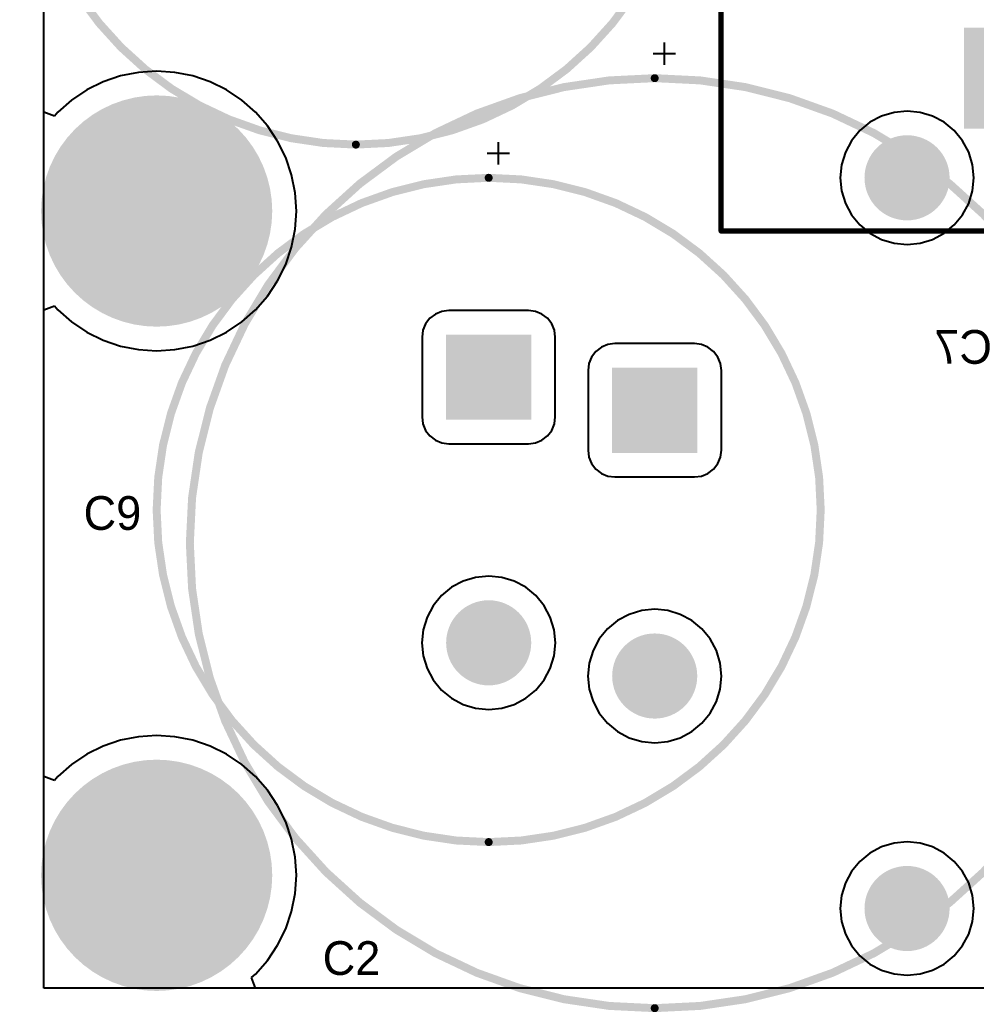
# Model space of a CAD drawing. Extents: x 87.4 to 186.9, y 112.3 to 203.8.
# Drawn here: x 87.35 to 123.35, y 112.35 to 149.69 of the extents above; entities that cross this region are included whole.
import ezdxf

# ---------------------------------------------------------------- set-up
doc = ezdxf.new("R2010")
doc.units = 0
doc.layers.get('0').update_dxf_attribs({"linetype": 'CONTINUOUS'})
for name, color, linetype in [('BOTTOMLAYER', 5, 'CONTINUOUS'), ('BOTTOMOVERLAY', 54, 'CONTINUOUS'), ('BOTTOMSOLDER', 6, 'CONTINUOUS'), ('TOPLAYER', 1, 'CONTINUOUS'), ('TOPOVERLAY', 2, 'CONTINUOUS'), ('TOPSOLDER', 216, 'CONTINUOUS')]:
    doc.layers.add(name, color=color, linetype=linetype)

# ---------------------------------------------------------------- blocks, each defined once
blk = doc.blocks.new('WCAP_AIL8_35_47_102')
at = {"layer": 'BOTTOMLAYER', "const_width": 1.5}
blk.add_lwpolyline([(-5.75, 0, 1), (-4.25, 0, 1)], format="xyb", close=True, dxfattribs=at)
at = {"layer": 'BOTTOMLAYER'}
blk.add_solid([(3.5, -1.5), (6.5, -1.5), (3.5, 1.5), (6.5, 1.5)], dxfattribs=at)
at = {"layer": 'BOTTOMSOLDER', "const_width": 1.602}
blk.add_lwpolyline([(-5.801, 0, 1), (-4.199, 0, 1)], format="xyb", close=True, dxfattribs=at)
at = {"layer": 'BOTTOMSOLDER'}
blk.add_solid([(3.398, -1.602), (6.602, -1.602), (3.398, 1.602), (6.602, 1.602)], dxfattribs=at)
at = {"layer": 'TOPLAYER', "const_width": 1.5}
blk.add_lwpolyline([(-5.75, 0, 1), (-4.25, 0, 1)], format="xyb", close=True, dxfattribs=at)
at = {"layer": 'TOPLAYER'}
blk.add_solid([(3.5, -1.5), (6.5, -1.5), (3.5, 1.5), (6.5, 1.5)], dxfattribs=at)
at = {"layer": 'TOPOVERLAY'}
for p, q in [((18.423, 0.058), (18.423, -0.788)), ((18, -0.365), (18.846, -0.365))]:
    blk.add_line(p, q, dxfattribs=at)
for points, const_width in [([(17.5, 0, 1), (-17.5, 0, 1)], 0.3), ([(-17.575, 0, 1), (-17.425, 0, 1)], 0.15), ([(17.425, 0, 1), (17.575, 0, 1)], 0.15)]:
    blk.add_lwpolyline(points, format="xyb", close=True, dxfattribs=dict(at, const_width=const_width))
at = {"layer": 'TOPSOLDER', "const_width": 1.602}
blk.add_lwpolyline([(-5.801, 0, 1), (-4.199, 0, 1)], format="xyb", close=True, dxfattribs=at)
at = {"layer": 'TOPSOLDER'}
blk.add_solid([(3.398, -1.602), (6.602, -1.602), (3.398, 1.602), (6.602, 1.602)], dxfattribs=at)
blk = doc.blocks.new('1812C_B_133')
at = {"layer": 'BOTTOMLAYER'}
for points in [[(-2.95, 1.8), (-2.95, -1.8), (-1.15, 1.8), (-1.15, -1.8)], [(1.15, 1.8), (1.15, -1.8), (2.95, 1.8), (2.95, -1.8)]]:
    blk.add_solid(points, dxfattribs=at)
at = {"layer": 'BOTTOMOVERLAY', "const_width": 0.2}
for points in [[(-0.75, 1.7), (0.75, 1.7)], [(-0.75, -1.7), (0.75, -1.7)]]:
    blk.add_lwpolyline(points, dxfattribs=at)
at = {"layer": 'BOTTOMOVERLAY', "const_width": 0.1}
for points in [[(-0.8, 1.7, 1), (-0.7, 1.7, 1)], [(0.7, 1.7, 1), (0.8, 1.7, 1)], [(-0.8, -1.7, 1), (-0.7, -1.7, 1)], [(0.7, -1.7, 1), (0.8, -1.7, 1)]]:
    blk.add_lwpolyline(points, format="xyb", close=True, dxfattribs=at)
at = {"layer": 'BOTTOMSOLDER'}
for points in [[(-3.052, 1.902), (-3.052, -1.902), (-1.048, 1.902), (-1.048, -1.902)], [(1.048, 1.902), (1.048, -1.902), (3.052, 1.902), (3.052, -1.902)]]:
    blk.add_solid(points, dxfattribs=at)
blk = doc.blocks.new('WCAP_AIL8_25_46_137')
at = {"layer": 'BOTTOMLAYER', "const_width": 1.5}
blk.add_lwpolyline([(-5.75, 0, 1), (-4.25, 0, 1)], format="xyb", close=True, dxfattribs=at)
at = {"layer": 'BOTTOMLAYER'}
blk.add_solid([(3.5, -1.5), (6.5, -1.5), (3.5, 1.5), (6.5, 1.5)], dxfattribs=at)
at = {"layer": 'BOTTOMSOLDER', "const_width": 1.602}
blk.add_lwpolyline([(-5.801, 0, 1), (-4.199, 0, 1)], format="xyb", close=True, dxfattribs=at)
at = {"layer": 'BOTTOMSOLDER'}
blk.add_solid([(3.398, -1.602), (6.602, -1.602), (3.398, 1.602), (6.602, 1.602)], dxfattribs=at)
at = {"layer": 'TOPLAYER', "const_width": 1.5}
blk.add_lwpolyline([(-5.75, 0, 1), (-4.25, 0, 1)], format="xyb", close=True, dxfattribs=at)
at = {"layer": 'TOPLAYER'}
blk.add_solid([(3.5, -1.5), (6.5, -1.5), (3.5, 1.5), (6.5, 1.5)], dxfattribs=at)
at = {"layer": 'TOPOVERLAY'}
for p, q in [((13.423, 0.058), (13.423, -0.788)), ((13, -0.365), (13.846, -0.365))]:
    blk.add_line(p, q, dxfattribs=at)
for points, const_width in [([(12.5, 0, 1), (-12.5, 0, 1)], 0.3), ([(-12.575, 0, 1), (-12.425, 0, 1)], 0.15), ([(12.425, 0, 1), (12.575, 0, 1)], 0.15)]:
    blk.add_lwpolyline(points, format="xyb", close=True, dxfattribs=dict(at, const_width=const_width))
at = {"layer": 'TOPSOLDER', "const_width": 1.602}
blk.add_lwpolyline([(-5.801, 0, 1), (-4.199, 0, 1)], format="xyb", close=True, dxfattribs=at)
at = {"layer": 'TOPSOLDER'}
blk.add_solid([(3.398, -1.602), (6.602, -1.602), (3.398, 1.602), (6.602, 1.602)], dxfattribs=at)
blk = doc.blocks.new('WCAP_AIL8_25_46_138')
at = {"layer": 'BOTTOMLAYER', "const_width": 1.5}
blk.add_lwpolyline([(-5.75, 0, 1), (-4.25, 0, 1)], format="xyb", close=True, dxfattribs=at)
at = {"layer": 'BOTTOMLAYER'}
blk.add_solid([(3.5, -1.5), (6.5, -1.5), (3.5, 1.5), (6.5, 1.5)], dxfattribs=at)
at = {"layer": 'BOTTOMSOLDER', "const_width": 1.602}
blk.add_lwpolyline([(-5.801, 0, 1), (-4.199, 0, 1)], format="xyb", close=True, dxfattribs=at)
at = {"layer": 'BOTTOMSOLDER'}
blk.add_solid([(3.398, -1.602), (6.602, -1.602), (3.398, 1.602), (6.602, 1.602)], dxfattribs=at)
at = {"layer": 'TOPLAYER', "const_width": 1.5}
blk.add_lwpolyline([(-5.75, 0, 1), (-4.25, 0, 1)], format="xyb", close=True, dxfattribs=at)
at = {"layer": 'TOPLAYER'}
blk.add_solid([(3.5, -1.5), (6.5, -1.5), (3.5, 1.5), (6.5, 1.5)], dxfattribs=at)
at = {"layer": 'TOPOVERLAY'}
for p, q in [((13.423, 0.058), (13.423, -0.788)), ((13, -0.365), (13.846, -0.365))]:
    blk.add_line(p, q, dxfattribs=at)
for points, const_width in [([(12.5, 0, 1), (-12.5, 0, 1)], 0.3), ([(-12.575, 0, 1), (-12.425, 0, 1)], 0.15), ([(12.425, 0, 1), (12.575, 0, 1)], 0.15)]:
    blk.add_lwpolyline(points, format="xyb", close=True, dxfattribs=dict(at, const_width=const_width))
at = {"layer": 'TOPSOLDER', "const_width": 1.602}
blk.add_lwpolyline([(-5.801, 0, 1), (-4.199, 0, 1)], format="xyb", close=True, dxfattribs=at)
at = {"layer": 'TOPSOLDER'}
blk.add_solid([(3.398, -1.602), (6.602, -1.602), (3.398, 1.602), (6.602, 1.602)], dxfattribs=at)
blk = doc.blocks.new('B32774_5_F_800V_143')
at = {"layer": 'BOTTOMLAYER', "const_width": 1.5}
for points in [[(-14.5, 0, 1), (-13, 0, 1)], [(13, 0, 1), (14.5, 0, 1)]]:
    blk.add_lwpolyline(points, format="xyb", close=True, dxfattribs=at)
at = {"layer": 'BOTTOMSOLDER', "const_width": 1.602}
for points in [[(-14.551, 0, 1), (-12.949, 0, 1)], [(12.949, 0, 1), (14.551, 0, 1)]]:
    blk.add_lwpolyline(points, format="xyb", close=True, dxfattribs=at)
at = {"layer": 'TOPLAYER', "const_width": 1.5}
for points in [[(-14.5, 0, 1), (-13, 0, 1)], [(13, 0, 1), (14.5, 0, 1)]]:
    blk.add_lwpolyline(points, format="xyb", close=True, dxfattribs=at)
at = {"layer": 'TOPOVERLAY', "const_width": 0.2}
for points in [[(-15.75, -7), (-15.75, 7)], [(15.75, 7), (-15.75, 7)], [(15.75, -7), (15.75, 7)], [(15.75, -7), (-15.75, -7)]]:
    blk.add_lwpolyline(points, dxfattribs=at)
at = {"layer": 'TOPOVERLAY', "const_width": 0.1}
for points in [[(-15.8, 7, 1), (-15.7, 7, 1)], [(-15.8, 7, 1), (-15.7, 7, 1)], [(15.7, 7, 1), (15.8, 7, 1)], [(15.7, 7, 1), (15.8, 7, 1)], [(-15.8, -7, 1), (-15.7, -7, 1)], [(-15.8, -7, 1), (-15.7, -7, 1)], [(15.7, -7, 1), (15.8, -7, 1)], [(15.7, -7, 1), (15.8, -7, 1)]]:
    blk.add_lwpolyline(points, format="xyb", close=True, dxfattribs=at)
at = {"layer": 'TOPSOLDER', "const_width": 1.602}
for points in [[(-14.551, 0, 1), (-12.949, 0, 1)], [(12.949, 0, 1), (14.551, 0, 1)]]:
    blk.add_lwpolyline(points, format="xyb", close=True, dxfattribs=at)

msp = doc.modelspace()

# ---------------------------------------------------------------- linework, layer by layer
at = {"layer": 'BOTTOMLAYER'}
for p, q in [((88.25, 146.223), (88.25, 168.777)), ((91.138, 147.582), (90.487, 147.361)), ((91.813, 147.716), (91.138, 147.582)), ((92.5, 147.761), (91.813, 147.716)), ((93.187, 147.716), (92.5, 147.761)), ((93.862, 147.582), (93.187, 147.716)), ((94.513, 147.361), (93.862, 147.582)), ((90.487, 147.361), (89.869, 147.056)), ((95.131, 147.056), (94.513, 147.361)), ((89.869, 147.056), (89.297, 146.674)), ((95.703, 146.674), (95.131, 147.056)), ((89.297, 146.674), (88.78, 146.22)), ((96.22, 146.22), (95.703, 146.674)), ((88.65, 146.072), (88.25, 146.223)), ((88.78, 146.22), (88.65, 146.072)), ((96.674, 145.703), (96.22, 146.22)), ((119.789, 146.071), (119.354, 145.839)), ((120.26, 146.214), (119.789, 146.071)), ((120.75, 146.262), (120.26, 146.214)), ((121.24, 146.214), (120.75, 146.262)), ((121.711, 146.071), (121.24, 146.214)), ((122.146, 145.839), (121.711, 146.071)), ((97.056, 145.131), (96.674, 145.703)), ((119.354, 145.839), (118.974, 145.526)), ((122.526, 145.526), (122.146, 145.839)), ((118.974, 145.526), (118.661, 145.146)), ((122.839, 145.146), (122.526, 145.526)), ((97.361, 144.513), (97.056, 145.131)), ((118.661, 145.146), (118.429, 144.711)), ((123.071, 144.711), (122.839, 145.146)), ((118.429, 144.711), (118.286, 144.24)), ((123.214, 144.24), (123.071, 144.711)), ((97.582, 143.862), (97.361, 144.513)), ((118.286, 144.24), (118.238, 143.75)), ((123.262, 143.75), (123.214, 144.24)), ((97.716, 143.187), (97.582, 143.862)), ((118.238, 143.75), (118.286, 143.26)), ((123.214, 143.26), (123.262, 143.75)), ((97.761, 142.5), (97.716, 143.187)), ((118.286, 143.26), (118.429, 142.789)), ((123.071, 142.789), (123.214, 143.26)), ((118.429, 142.789), (118.661, 142.354)), ((122.839, 142.354), (123.071, 142.789)), ((97.716, 141.813), (97.761, 142.5)), ((118.661, 142.354), (118.974, 141.974)), ((122.526, 141.974), (122.839, 142.354)), ((118.974, 141.974), (119.354, 141.661)), ((122.146, 141.661), (122.526, 141.974)), ((97.582, 141.138), (97.716, 141.813)), ((119.354, 141.661), (119.789, 141.429)), ((121.711, 141.429), (122.146, 141.661)), ((119.789, 141.429), (120.26, 141.286)), ((120.26, 141.286), (120.75, 141.238)), ((120.75, 141.238), (121.24, 141.286)), ((121.24, 141.286), (121.711, 141.429)), ((97.361, 140.487), (97.582, 141.138)), ((97.056, 139.869), (97.361, 140.487)), ((96.674, 139.297), (97.056, 139.869)), ((96.22, 138.78), (96.674, 139.297)), ((88.25, 138.777), (88.65, 138.928)), ((88.65, 138.928), (88.78, 138.78)), ((88.25, 113.25), (88.25, 138.777)), ((88.78, 138.78), (89.297, 138.326)), ((95.703, 138.326), (96.22, 138.78)), ((89.297, 138.326), (89.869, 137.944)), ((95.131, 137.944), (95.703, 138.326)), ((89.869, 137.944), (90.487, 137.639)), ((94.513, 137.639), (95.131, 137.944)), ((90.487, 137.639), (91.138, 137.418)), ((93.862, 137.418), (94.513, 137.639)), ((91.138, 137.418), (91.813, 137.284)), ((91.813, 137.284), (92.5, 137.239)), ((92.5, 137.239), (93.187, 137.284)), ((93.187, 137.284), (93.862, 137.418)), ((104.039, 128.571), (103.604, 128.339)), ((104.51, 128.714), (104.039, 128.571)), ((105, 128.762), (104.51, 128.714)), ((105.49, 128.714), (105, 128.762)), ((105.961, 128.571), (105.49, 128.714)), ((106.396, 128.339), (105.961, 128.571)), ((103.604, 128.339), (103.224, 128.026)), ((106.776, 128.026), (106.396, 128.339)), ((103.224, 128.026), (102.911, 127.646)), ((107.089, 127.646), (106.776, 128.026)), ((102.911, 127.646), (102.679, 127.211)), ((107.321, 127.211), (107.089, 127.646)), ((110.76, 127.464), (110.289, 127.321)), ((111.25, 127.512), (110.76, 127.464)), ((111.74, 127.464), (111.25, 127.512)), ((112.211, 127.321), (111.74, 127.464)), ((102.679, 127.211), (102.536, 126.74)), ((107.464, 126.74), (107.321, 127.211)), ((109.854, 127.089), (109.474, 126.776)), ((110.289, 127.321), (109.854, 127.089)), ((112.646, 127.089), (112.211, 127.321)), ((113.026, 126.776), (112.646, 127.089)), ((102.536, 126.74), (102.488, 126.25)), ((107.512, 126.25), (107.464, 126.74)), ((109.474, 126.776), (109.161, 126.396)), ((113.339, 126.396), (113.026, 126.776)), ((102.488, 126.25), (102.536, 125.76)), ((107.464, 125.76), (107.512, 126.25)), ((109.161, 126.396), (108.929, 125.961)), ((113.571, 125.961), (113.339, 126.396)), ((108.929, 125.961), (108.786, 125.49)), ((113.714, 125.49), (113.571, 125.961)), ((102.536, 125.76), (102.679, 125.289)), ((107.321, 125.289), (107.464, 125.76)), ((108.786, 125.49), (108.738, 125)), ((113.762, 125), (113.714, 125.49)), ((102.679, 125.289), (102.911, 124.854)), ((107.089, 124.854), (107.321, 125.289)), ((102.911, 124.854), (103.224, 124.474)), ((106.776, 124.474), (107.089, 124.854)), ((108.738, 125), (108.786, 124.51)), ((113.714, 124.51), (113.762, 125)), ((103.224, 124.474), (103.604, 124.161)), ((106.396, 124.161), (106.776, 124.474)), ((108.786, 124.51), (108.929, 124.039)), ((113.571, 124.039), (113.714, 124.51)), ((103.604, 124.161), (104.039, 123.929)), ((105.961, 123.929), (106.396, 124.161)), ((108.929, 124.039), (109.161, 123.604)), ((113.339, 123.604), (113.571, 124.039)), ((104.039, 123.929), (104.51, 123.786)), ((104.51, 123.786), (105, 123.738)), ((105, 123.738), (105.49, 123.786)), ((105.49, 123.786), (105.961, 123.929)), ((109.161, 123.604), (109.474, 123.224)), ((113.026, 123.224), (113.339, 123.604)), ((109.474, 123.224), (109.854, 122.911)), ((109.854, 122.911), (110.289, 122.679)), ((112.211, 122.679), (112.646, 122.911)), ((112.646, 122.911), (113.026, 123.224)), ((110.289, 122.679), (110.76, 122.536)), ((110.76, 122.536), (111.25, 122.488)), ((111.25, 122.488), (111.74, 122.536)), ((111.74, 122.536), (112.211, 122.679)), ((128.777, 113.25), (88.25, 113.25))]:
    msp.add_line(p, q, dxfattribs=at)
for points, const_width in [([(90.375, 142.5, 1), (94.625, 142.5, 1)], 4.25), ([(92.25, 146, 1), (92.75, 146, 1)], 0.5), ([(90.5, 145.531, 1), (91, 145.531, 1)], 0.5), ([(94, 145.531, 1), (94.5, 145.531, 1)], 0.5), ([(89.219, 144.25, 1), (89.719, 144.25, 1)], 0.5), ([(95.281, 144.25, 1), (95.781, 144.25, 1)], 0.5), ([(88.75, 142.5, 1), (89.25, 142.5, 1)], 0.5), ([(95.75, 142.5, 1), (96.25, 142.5, 1)], 0.5), ([(89.219, 140.75, 1), (89.719, 140.75, 1)], 0.5), ([(95.281, 140.75, 1), (95.781, 140.75, 1)], 0.5), ([(90.5, 139.469, 1), (91, 139.469, 1)], 0.5), ([(94, 139.469, 1), (94.5, 139.469, 1)], 0.5), ([(92.25, 139, 1), (92.75, 139, 1)], 0.5), ([(90.375, 117.5, 1), (94.625, 117.5, 1)], 4.25), ([(92.25, 121, 1), (92.75, 121, 1)], 0.5), ([(90.5, 120.531, 1), (91, 120.531, 1)], 0.5), ([(94, 120.531, 1), (94.5, 120.531, 1)], 0.5), ([(89.219, 119.25, 1), (89.719, 119.25, 1)], 0.5), ([(95.281, 119.25, 1), (95.781, 119.25, 1)], 0.5), ([(88.75, 117.5, 1), (89.25, 117.5, 1)], 0.5), ([(95.75, 117.5, 1), (96.25, 117.5, 1)], 0.5), ([(120, 116.25, 1), (121.5, 116.25, 1)], 1.5), ([(89.219, 115.75, 1), (89.719, 115.75, 1)], 0.5), ([(95.281, 115.75, 1), (95.781, 115.75, 1)], 0.5), ([(90.5, 114.469, 1), (91, 114.469, 1)], 0.5), ([(94, 114.469, 1), (94.5, 114.469, 1)], 0.5), ([(92.25, 114, 1), (92.75, 114, 1)], 0.5)]:
    msp.add_lwpolyline(points, format="xyb", close=True, dxfattribs=dict(at, const_width=const_width))
at = {"layer": 'BOTTOMSOLDER'}
for points, const_width in [([(90.324, 142.5, 1), (94.676, 142.5, 1)], 4.352), ([(92.199, 146, 1), (92.801, 146, 1)], 0.602), ([(90.449, 145.531, 1), (91.051, 145.531, 1)], 0.602), ([(93.949, 145.531, 1), (94.551, 145.531, 1)], 0.602), ([(89.168, 144.25, 1), (89.77, 144.25, 1)], 0.602), ([(95.23, 144.25, 1), (95.832, 144.25, 1)], 0.602), ([(88.699, 142.5, 1), (89.301, 142.5, 1)], 0.602), ([(95.699, 142.5, 1), (96.301, 142.5, 1)], 0.602), ([(89.168, 140.75, 1), (89.77, 140.75, 1)], 0.602), ([(95.23, 140.75, 1), (95.832, 140.75, 1)], 0.602), ([(90.449, 139.469, 1), (91.051, 139.469, 1)], 0.602), ([(93.949, 139.469, 1), (94.551, 139.469, 1)], 0.602), ([(92.199, 139, 1), (92.801, 139, 1)], 0.602), ([(90.324, 117.5, 1), (94.676, 117.5, 1)], 4.352), ([(119.949, 116.25, 1), (121.551, 116.25, 1)], 1.602)]:
    msp.add_lwpolyline(points, format="xyb", close=True, dxfattribs=dict(at, const_width=const_width))
at = {"layer": 'TOPLAYER'}
for p, q in [((88.25, 121.223), (88.25, 193.777)), ((102.996, 138.623), (102.787, 138.463)), ((103.239, 138.724), (102.996, 138.623)), ((103.5, 138.759), (103.239, 138.724)), ((106.5, 138.759), (103.5, 138.759)), ((106.761, 138.724), (106.5, 138.759)), ((107.004, 138.623), (106.761, 138.724)), ((107.213, 138.463), (107.004, 138.623)), ((102.627, 138.254), (102.526, 138.011)), ((102.787, 138.463), (102.627, 138.254)), ((107.373, 138.254), (107.213, 138.463)), ((107.474, 138.011), (107.373, 138.254)), ((102.526, 138.011), (102.491, 137.75)), ((107.509, 137.75), (107.474, 138.011)), ((102.491, 137.75), (102.491, 134.75)), ((107.509, 134.75), (107.509, 137.75)), ((109.489, 137.474), (109.246, 137.373)), ((109.75, 137.509), (109.489, 137.474)), ((112.75, 137.509), (109.75, 137.509)), ((113.011, 137.474), (112.75, 137.509)), ((113.254, 137.373), (113.011, 137.474)), ((109.037, 137.213), (108.877, 137.004)), ((109.246, 137.373), (109.037, 137.213)), ((113.463, 137.213), (113.254, 137.373)), ((113.623, 137.004), (113.463, 137.213)), ((108.776, 136.761), (108.741, 136.5)), ((108.877, 137.004), (108.776, 136.761)), ((113.724, 136.761), (113.623, 137.004)), ((113.759, 136.5), (113.724, 136.761)), ((108.741, 136.5), (108.741, 133.5)), ((113.759, 133.5), (113.759, 136.5)), ((102.491, 134.75), (102.526, 134.489)), ((102.526, 134.489), (102.627, 134.246)), ((107.373, 134.246), (107.474, 134.489)), ((107.474, 134.489), (107.509, 134.75)), ((102.627, 134.246), (102.787, 134.037)), ((107.213, 134.037), (107.373, 134.246)), ((102.787, 134.037), (102.996, 133.877)), ((102.996, 133.877), (103.239, 133.776)), ((103.239, 133.776), (103.5, 133.741)), ((103.5, 133.741), (106.5, 133.741)), ((106.5, 133.741), (106.761, 133.776)), ((106.761, 133.776), (107.004, 133.877)), ((107.004, 133.877), (107.213, 134.037)), ((108.741, 133.5), (108.776, 133.239)), ((113.724, 133.239), (113.759, 133.5)), ((108.776, 133.239), (108.877, 132.996)), ((108.877, 132.996), (109.037, 132.787)), ((113.463, 132.787), (113.623, 132.996)), ((113.623, 132.996), (113.724, 133.239)), ((109.037, 132.787), (109.246, 132.627)), ((109.246, 132.627), (109.489, 132.526)), ((113.011, 132.526), (113.254, 132.627)), ((113.254, 132.627), (113.463, 132.787)), ((109.489, 132.526), (109.75, 132.491)), ((109.75, 132.491), (112.75, 132.491)), ((112.75, 132.491), (113.011, 132.526)), ((91.138, 122.582), (90.487, 122.361)), ((91.813, 122.716), (91.138, 122.582)), ((92.5, 122.761), (91.813, 122.716)), ((93.187, 122.716), (92.5, 122.761)), ((93.862, 122.582), (93.187, 122.716)), ((94.513, 122.361), (93.862, 122.582)), ((90.487, 122.361), (89.869, 122.056)), ((95.131, 122.056), (94.513, 122.361)), ((89.869, 122.056), (89.297, 121.674)), ((95.703, 121.674), (95.131, 122.056)), ((89.297, 121.674), (88.78, 121.22)), ((96.22, 121.22), (95.703, 121.674)), ((88.65, 121.072), (88.25, 121.223)), ((88.78, 121.22), (88.65, 121.072)), ((96.674, 120.703), (96.22, 121.22)), ((97.056, 120.131), (96.674, 120.703)), ((97.361, 119.513), (97.056, 120.131)), ((97.582, 118.862), (97.361, 119.513)), ((97.716, 118.187), (97.582, 118.862)), ((120.75, 118.762), (120.26, 118.714)), ((121.24, 118.714), (120.75, 118.762)), ((119.789, 118.571), (119.354, 118.339)), ((120.26, 118.714), (119.789, 118.571)), ((121.711, 118.571), (121.24, 118.714)), ((122.146, 118.339), (121.711, 118.571)), ((97.761, 117.5), (97.716, 118.187)), ((118.974, 118.026), (118.661, 117.646)), ((119.354, 118.339), (118.974, 118.026)), ((122.526, 118.026), (122.146, 118.339)), ((122.839, 117.646), (122.526, 118.026)), ((118.661, 117.646), (118.429, 117.211)), ((123.071, 117.211), (122.839, 117.646)), ((97.716, 116.813), (97.761, 117.5)), ((118.429, 117.211), (118.286, 116.74)), ((123.214, 116.74), (123.071, 117.211)), ((97.582, 116.138), (97.716, 116.813)), ((118.286, 116.74), (118.238, 116.25)), ((123.262, 116.25), (123.214, 116.74)), ((118.238, 116.25), (118.286, 115.76)), ((123.214, 115.76), (123.262, 116.25)), ((97.361, 115.487), (97.582, 116.138)), ((97.056, 114.869), (97.361, 115.487)), ((118.286, 115.76), (118.429, 115.289)), ((123.071, 115.289), (123.214, 115.76)), ((118.429, 115.289), (118.661, 114.854)), ((122.839, 114.854), (123.071, 115.289)), ((96.674, 114.297), (97.056, 114.869)), ((118.661, 114.854), (118.974, 114.474)), ((122.526, 114.474), (122.839, 114.854)), ((96.22, 113.78), (96.674, 114.297)), ((118.974, 114.474), (119.354, 114.161)), ((122.146, 114.161), (122.526, 114.474)), ((119.354, 114.161), (119.789, 113.929)), ((119.789, 113.929), (120.26, 113.786)), ((121.24, 113.786), (121.711, 113.929)), ((121.711, 113.929), (122.146, 114.161)), ((96.072, 113.65), (96.22, 113.78)), ((96.223, 113.25), (96.072, 113.65)), ((120.26, 113.786), (120.75, 113.738)), ((120.75, 113.738), (121.24, 113.786)), ((137.5, 113.25), (96.223, 113.25))]:
    msp.add_line(p, q, dxfattribs=at)
for points, const_width in [([(90.375, 142.5, 1), (94.625, 142.5, 1)], 4.25), ([(92.25, 146, 1), (92.75, 146, 1)], 0.5), ([(90.5, 145.531, 1), (91, 145.531, 1)], 0.5), ([(94, 145.531, 1), (94.5, 145.531, 1)], 0.5), ([(89.219, 144.25, 1), (89.719, 144.25, 1)], 0.5), ([(95.281, 144.25, 1), (95.781, 144.25, 1)], 0.5), ([(88.75, 142.5, 1), (89.25, 142.5, 1)], 0.5), ([(95.75, 142.5, 1), (96.25, 142.5, 1)], 0.5), ([(89.219, 140.75, 1), (89.719, 140.75, 1)], 0.5), ([(95.281, 140.75, 1), (95.781, 140.75, 1)], 0.5), ([(90.5, 139.469, 1), (91, 139.469, 1)], 0.5), ([(94, 139.469, 1), (94.5, 139.469, 1)], 0.5), ([(92.25, 139, 1), (92.75, 139, 1)], 0.5), ([(90.375, 117.5, 1), (94.625, 117.5, 1)], 4.25), ([(92.25, 121, 1), (92.75, 121, 1)], 0.5), ([(90.5, 120.531, 1), (91, 120.531, 1)], 0.5), ([(94, 120.531, 1), (94.5, 120.531, 1)], 0.5), ([(89.219, 119.25, 1), (89.719, 119.25, 1)], 0.5), ([(95.281, 119.25, 1), (95.781, 119.25, 1)], 0.5), ([(88.75, 117.5, 1), (89.25, 117.5, 1)], 0.5), ([(95.75, 117.5, 1), (96.25, 117.5, 1)], 0.5), ([(120, 116.25, 1), (121.5, 116.25, 1)], 1.5), ([(89.219, 115.75, 1), (89.719, 115.75, 1)], 0.5), ([(95.281, 115.75, 1), (95.781, 115.75, 1)], 0.5), ([(90.5, 114.469, 1), (91, 114.469, 1)], 0.5), ([(94, 114.469, 1), (94.5, 114.469, 1)], 0.5), ([(92.25, 114, 1), (92.75, 114, 1)], 0.5)]:
    msp.add_lwpolyline(points, format="xyb", close=True, dxfattribs=dict(at, const_width=const_width))
at = {"layer": 'TOPSOLDER'}
for points, const_width in [([(90.324, 142.5, 1), (94.676, 142.5, 1)], 4.352), ([(92.199, 146, 1), (92.801, 146, 1)], 0.602), ([(90.449, 145.531, 1), (91.051, 145.531, 1)], 0.602), ([(93.949, 145.531, 1), (94.551, 145.531, 1)], 0.602), ([(89.168, 144.25, 1), (89.77, 144.25, 1)], 0.602), ([(95.23, 144.25, 1), (95.832, 144.25, 1)], 0.602), ([(88.699, 142.5, 1), (89.301, 142.5, 1)], 0.602), ([(95.699, 142.5, 1), (96.301, 142.5, 1)], 0.602), ([(89.168, 140.75, 1), (89.77, 140.75, 1)], 0.602), ([(95.23, 140.75, 1), (95.832, 140.75, 1)], 0.602), ([(90.449, 139.469, 1), (91.051, 139.469, 1)], 0.602), ([(93.949, 139.469, 1), (94.551, 139.469, 1)], 0.602), ([(92.199, 139, 1), (92.801, 139, 1)], 0.602), ([(90.324, 117.5, 1), (94.676, 117.5, 1)], 4.352), ([(119.949, 116.25, 1), (121.551, 116.25, 1)], 1.602)]:
    msp.add_lwpolyline(points, format="xyb", close=True, dxfattribs=dict(at, const_width=const_width))

# ---------------------------------------------------------------- block references
for name, p, rotation in [('B32774_5_F_800V_143', (120.75, 157.5), 270), ('WCAP_AIL8_25_46_138', (100, 157.5), 90), ('1812C_B_133', (125.95, 147.5), 360), ('WCAP_AIL8_35_47_102', (111.25, 130), 90), ('WCAP_AIL8_25_46_137', (105, 131.25), 90)]:
    msp.add_blockref(name, p, dxfattribs=dict(rotation=rotation))

# ---------------------------------------------------------------- texts
at = {"layer": 'BOTTOMOVERLAY', "text_generation_flag": 2}
msp.add_text('C7', height=1.27, dxfattribs=at).set_placement((123.95, 136.75))
at = {"layer": 'TOPOVERLAY'}
for s, p in [('C9', (89.75, 130.5)), ('C2', (98.75, 113.75))]:
    msp.add_text(s, height=1.27, dxfattribs=at).set_placement(p)

doc.saveas('drawing.dxf')
